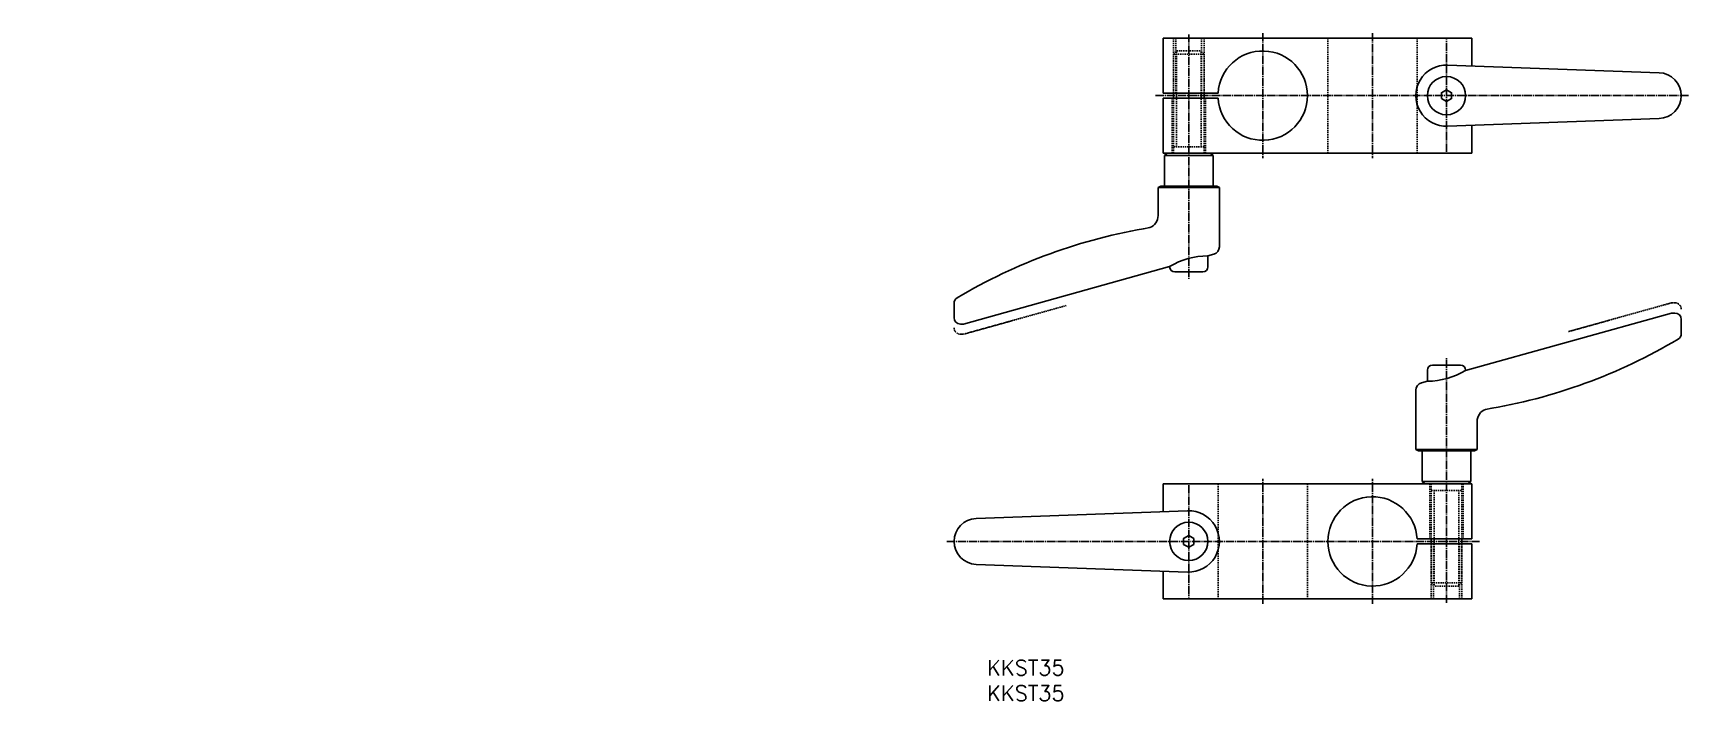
# Model space of a CAD drawing. Extents: x 588 to 1237, y -2599 to -2337.
import ezdxf

# ---------------------------------------------------------------- set-up
doc = ezdxf.new("R2010")
doc.units = 0
doc.header["$LTSCALE"] = 0.25
doc.header["$PDMODE"] = 1
for name, pattern in [('CENTER', [17.5, 13, -1.5, 1.5, -1.5]), ('DASHED', [3.5, 2, -1.5]), ('PHANTOM', [2.5, 1.25, -0.25, 0.25, -0.25, 0.25, -0.25])]:
    doc.linetypes.add(name, pattern=pattern)
doc.layers.get('0').update_dxf_attribs({"linetype": 'CONTINUOUS'})
doc.layers.add('CENTER', color=1, linetype='CENTER')
doc.styles.get("Standard").update_dxf_attribs({"font": 'txt', "bigfont": 'BIGFONT'})

msp = doc.modelspace()

# ---------------------------------------------------------------- linework, layer by layer
at = {"color": 7, "linetype": 'CONTINUOUS'}
for p, q in [((1030.75, -2339.21), (1151.75, -2339.21)), ((1030.75, -2339.21), (1030.75, -2360.71)), ((1151.75, -2339.21), (1151.75, -2350.06)), ((1225.08, -2352.71), (1142.18, -2349.72)), ((1030.75, -2360.71), (1052.28, -2360.71)), ((1030.75, -2362.71), (1030.75, -2384.21)), ((1030.75, -2362.71), (1052.28, -2362.71)), ((1225.08, -2370.7), (1142.18, -2373.7)), ((1151.75, -2373.35), (1151.75, -2384.21)), ((1030.75, -2384.21), (1151.75, -2384.21)), ((1032.25, -2384.21), (1031.25, -2385.21)), ((1050.25, -2385.21), (1031.25, -2385.21)), ((1031.25, -2397.21), (1031.25, -2385.21)), ((1032.25, -2384.21), (1049.25, -2384.21)), ((1050.25, -2385.21), (1049.25, -2384.21)), ((1050.25, -2385.21), (1050.25, -2397.21)), ((1028.75, -2397.66), (1029.75, -2397.21)), ((1028.75, -2397.66), (1028.75, -2408.74)), ((1052.75, -2397.66), (1028.75, -2397.66)), ((1051.75, -2397.21), (1029.75, -2397.21)), ((1052.75, -2397.66), (1051.75, -2397.21)), ((1052.75, -2420.95), (1052.75, -2397.66)), ((1048.25, -2424.48), (1050.53, -2423.84)), ((1048.25, -2424.48), (1048.25, -2428.81)), ((952.53, -2451.21), (1033.25, -2428.67)), ((1033.25, -2428.67), (1033.25, -2428.81)), ((1046.25, -2430.81), (1035.25, -2430.81)), ((948.75, -2448.71), (948.75, -2443.14)), ((951.25, -2451.21), (952.53, -2451.21)), ((1229.97, -2446.91), (1149.25, -2469.45)), ((1231.25, -2446.91), (1229.97, -2446.91)), ((1233.75, -2449.41), (1233.75, -2454.98)), ((1134.25, -2473.64), (1134.25, -2469.31)), ((1136.25, -2467.31), (1147.25, -2467.31)), ((1149.25, -2469.45), (1149.25, -2469.31)), ((1129.75, -2477.17), (1129.75, -2500.45)), ((1134.25, -2473.64), (1131.97, -2474.28)), ((1153.75, -2500.45), (1153.75, -2489.37)), ((1129.75, -2500.45), (1153.75, -2500.45)), ((1129.75, -2500.45), (1130.75, -2500.91)), ((1130.75, -2500.91), (1152.75, -2500.91)), ((1132.25, -2512.91), (1132.25, -2500.91)), ((1151.25, -2500.91), (1151.25, -2512.91)), ((1153.75, -2500.45), (1152.75, -2500.91)), ((1151.75, -2513.91), (1030.75, -2513.91)), ((1030.75, -2524.76), (1030.75, -2513.91)), ((1132.25, -2512.91), (1151.25, -2512.91)), ((1132.25, -2512.91), (1133.25, -2513.91)), ((1150.25, -2513.91), (1133.25, -2513.91)), ((1150.25, -2513.91), (1151.25, -2512.91)), ((1151.75, -2535.41), (1151.75, -2513.91)), ((957.43, -2527.42), (1040.32, -2524.42)), ((1151.75, -2535.41), (1130.22, -2535.41)), ((1151.75, -2537.41), (1130.22, -2537.41)), ((1151.75, -2558.91), (1151.75, -2537.41)), ((957.43, -2545.4), (1040.32, -2548.4)), ((1030.75, -2558.91), (1030.75, -2548.06)), ((1151.75, -2558.91), (1030.75, -2558.91))]:
    msp.add_line(p, q, dxfattribs=at)
at = {"color": 3, "linetype": 'DASHED'}
for p, q in [((1034.75, -2360.71), (1034.75, -2339.21)), ((1035.7, -2360.71), (1035.7, -2339.21)), ((1045.8, -2360.71), (1045.8, -2339.21)), ((1046.75, -2360.71), (1046.75, -2339.21)), ((1095.25, -2339.21), (1095.25, -2384.21)), ((1130.25, -2339.21), (1130.25, -2384.21)), ((1034.75, -2345.41), (1035.95, -2344.21)), ((1034.75, -2384.21), (1034.75, -2345.41)), ((1034.75, -2345.41), (1046.75, -2345.41)), ((1035.95, -2381.71), (1035.95, -2344.21)), ((1035.95, -2344.21), (1045.55, -2344.21)), ((1046.75, -2345.41), (1045.55, -2344.21)), ((1045.55, -2381.71), (1045.55, -2344.21)), ((1046.75, -2384.21), (1046.75, -2345.41)), ((1034.25, -2362.71), (1034.25, -2384.21)), ((1047.25, -2362.71), (1047.25, -2384.21)), ((1046.75, -2381.71), (1034.75, -2381.71)), ((1052.25, -2513.91), (1052.25, -2558.91)), ((1087.25, -2513.91), (1087.25, -2558.91)), ((1135.25, -2535.41), (1135.25, -2513.91)), ((1135.75, -2513.91), (1135.75, -2552.71)), ((1135.75, -2516.41), (1147.75, -2516.41)), ((1136.95, -2516.41), (1136.95, -2553.91)), ((1146.55, -2516.41), (1146.55, -2553.91)), ((1147.75, -2513.91), (1147.75, -2552.71)), ((1148.25, -2535.41), (1148.25, -2513.91)), ((1135.75, -2537.41), (1135.75, -2558.91)), ((1136.7, -2537.41), (1136.7, -2558.91)), ((1146.8, -2537.41), (1146.8, -2558.91)), ((1147.75, -2537.41), (1147.75, -2558.91)), ((1147.75, -2552.71), (1135.75, -2552.71)), ((1135.75, -2552.71), (1136.95, -2553.91)), ((1146.55, -2553.91), (1136.95, -2553.91)), ((1147.75, -2552.71), (1146.55, -2553.91))]:
    msp.add_line(p, q, dxfattribs=at)
at = {"color": 3, "linetype": 'PHANTOM'}
for p, q in [((952.53, -2455.21), (992.89, -2443.94)), ((1229.97, -2442.91), (1189.61, -2454.18)), ((1231.25, -2442.91), (1229.97, -2442.91)), ((951.25, -2455.21), (952.53, -2455.21))]:
    msp.add_line(p, q, dxfattribs=at)
at = {"color": 7, "linetype": 'CONTINUOUS'}
for points in [[(1139.75, -2362.86), (1141.75, -2364.02), (1143.75, -2362.86), (1143.75, -2360.55), (1141.75, -2359.4), (1139.75, -2360.55)], [(1042.75, -2535.26), (1040.75, -2534.1), (1038.75, -2535.26), (1038.75, -2537.57), (1040.75, -2538.72), (1042.75, -2537.57)]]:
    msp.add_lwpolyline(points, close=True, dxfattribs=at)
for centre in [(1141.75, -2361.71), (1040.75, -2536.41)]:
    msp.add_circle(centre, 7.5, dxfattribs=at)
for centre, radius, start, end in [((1069.75, -2361.71), 17.5, 183.27583, 176.72417), ((1141.75, -2361.71), 12, 87.92862, 272.07138), ((1224.75, -2361.71), 9, 272.07138, 87.92862), ((1060.15, -2625.72), 215.09, 99.28124, 120.81375), ((1023.75, -2408.74), 5, 289.99999, 0), ((1048.59, -2454.65), 30.17, 90.64455, 120.55819), ((1049.75, -2420.95), 3, 285.06849, 0), ((1035.25, -2428.81), 2, 180, 270), ((1046.25, -2428.81), 2, 270, 0), ((951.25, -2443.14), 2.5, 120.81375, 180), ((951.25, -2448.71), 2.5, 180, 270), ((1231.25, -2449.41), 2.5, 0, 90), ((1122.35, -2272.4), 215.09, 279.28124, 300.81375), ((1231.25, -2454.98), 2.5, 300.81375, 0), ((1136.25, -2469.31), 2, 90, 180), ((1133.91, -2443.47), 30.17, 270.64455, 300.55819), ((1147.25, -2469.31), 2, 0, 90), ((1132.75, -2477.17), 3, 105.06849, 180), ((1158.75, -2489.37), 5, 109.99999, 180), ((1112.75, -2536.41), 17.5, 3.27583, 356.72417), ((957.75, -2536.41), 9, 92.07138, 267.92862), ((1040.75, -2536.41), 12, 267.92862, 92.07138)]:
    msp.add_arc(centre, radius, start, end, dxfattribs=at)
at = {"color": 3, "linetype": 'PHANTOM'}
for centre, start, end in [((1231.25, -2445.41), 0, 90), ((951.25, -2452.71), 180, 270)]:
    msp.add_arc(centre, 2.5, start, end, dxfattribs=at)
at = {"color": 7, "linetype": 'CONTINUOUS'}
for p in [(587.85, -2466.97), (587.85, -2466.97), (587.85, -2466.97), (702.85, -2466.97), (702.85, -2466.97), (702.85, -2466.97)]:
    msp.add_point(p, dxfattribs=at)
at = {"layer": 'CENTER', "color": 1, "linetype": 'CENTER'}
for p, q in [((1040.75, -2337.69), (1040.75, -2433.81)), ((1069.75, -2337.21), (1069.75, -2386.21)), ((1112.75, -2337.21), (1112.75, -2386.21)), ((1141.75, -2383.71), (1141.75, -2339.71)), ((1027.75, -2361.71), (1236.75, -2361.71)), ((1141.75, -2560.43), (1141.75, -2464.31)), ((1040.75, -2514.41), (1040.75, -2558.41)), ((1069.75, -2560.91), (1069.75, -2511.91)), ((1112.75, -2560.91), (1112.75, -2511.91)), ((1154.75, -2536.41), (945.75, -2536.41))]:
    msp.add_line(p, q, dxfattribs=at)

# ---------------------------------------------------------------- texts
at = {"color": 7, "linetype": 'CONTINUOUS'}
for p in [(961.75, -2588.91), (961.75, -2598.91)]:
    msp.add_text('KKST35', height=6, dxfattribs=at).set_placement(p)

doc.saveas('drawing.dxf')
